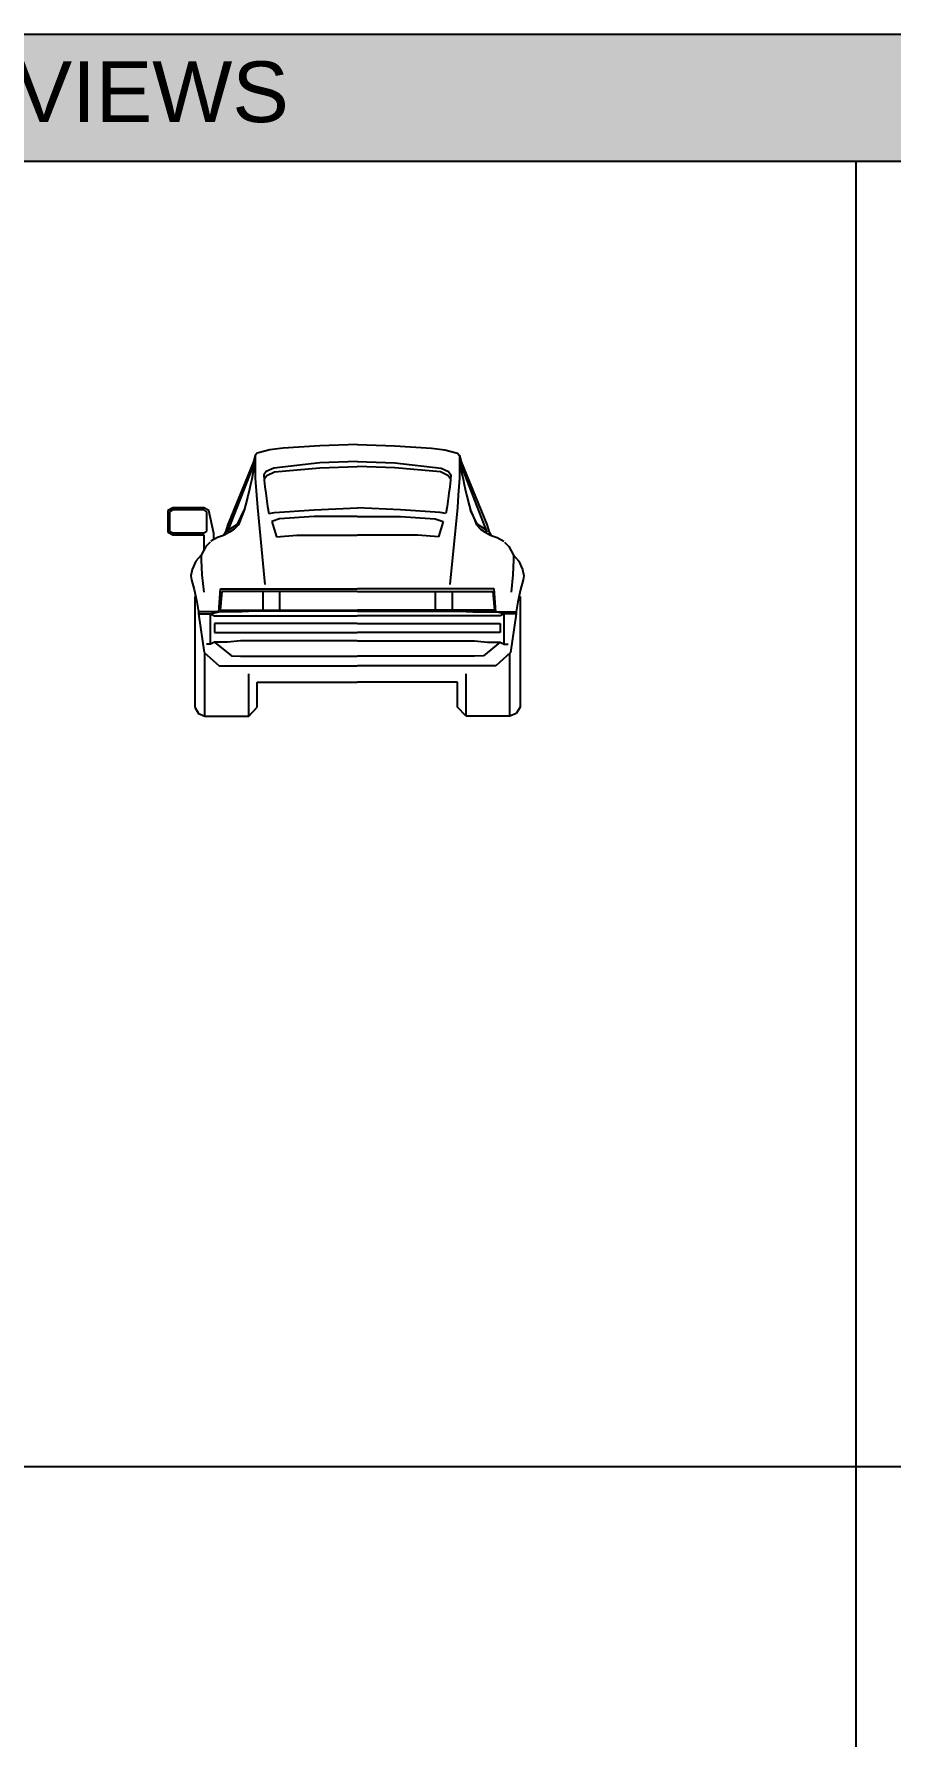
# Model space of a CAD drawing. Header units: millimetres. Extents: x 1343 to 64046, y 44602 to 77982.
# Drawn here: x 34879 to 39113, y 69569 to 77982 of the extents above; entities that cross this region are included whole.
import ezdxf

# ---------------------------------------------------------------- set-up
doc = ezdxf.new("R2010")
doc.units = ezdxf.units.MM
doc.layers.add('www.cad-blocks.net', color=7, linetype='Continuous')
doc.styles.get("Standard").update_dxf_attribs({"font": 'arial.ttf'})

# ---------------------------------------------------------------- blocks, each defined once
blk = doc.blocks.new('A$C477353C1')
for p, q in [((431.5, 1287), (423.5, 1256.1)), ((442.5, 1298.5), (431.5, 1287)), ((431.5, 1287), (431.5, 1222)), ((504.7, 1315.1), (442.5, 1298.5)), ((570.8, 1324), (504.7, 1315.1)), ((752.3, 1335), (570.8, 1324)), ((937, 1341.4), (752.3, 1335)), ((937, 1341.4), (1121.7, 1335)), ((1121.7, 1335), (1303.2, 1324)), ((1303.2, 1324), (1369.3, 1315.1)), ((1369.3, 1315.1), (1431.5, 1298.5)), ((1431.5, 1298.5), (1442.4, 1287)), ((1442.4, 1287), (1442.4, 1222)), ((1442.4, 1287), (1450.5, 1256.1)), ((295, 908.7), (423.2, 1237.1)), ((423.5, 1256.1), (297.1, 946.7)), ((420.2, 1199.1), (414.8, 1170.1)), ((417.4, 1238), (423.5, 1246.6)), ((425.4, 1222.4), (420.2, 1199.1)), ((423.5, 1246.6), (426, 1248.1)), ((426.7, 1237.5), (425.4, 1222.4)), ((426, 1248.1), (426.7, 1237.5)), ((431.5, 1222), (432.8, 1175.5)), ((487.2, 1208.1), (475.7, 1191.3)), ((475.7, 1191.3), (477.2, 1165.6)), ((478.8, 1173.1), (490.4, 1189.3)), ((523.7, 1225.7), (487.2, 1208.1)), ((490.4, 1189.3), (526.9, 1206.9)), ((752.3, 1251.6), (523.7, 1225.7)), ((526.9, 1206.9), (752.3, 1227.4)), ((937, 1258.1), (752.3, 1251.6)), ((752.3, 1227.4), (936.8, 1233.6)), ((937, 1258.1), (1121.7, 1251.6)), ((1121.7, 1227.4), (937.2, 1233.6)), ((1121.7, 1251.6), (1350.3, 1225.7)), ((1347.1, 1206.9), (1121.7, 1227.4)), ((1383.6, 1189.3), (1347.1, 1206.9)), ((1350.3, 1225.7), (1386.8, 1208.1)), ((1395.2, 1173.1), (1383.6, 1189.3)), ((1386.8, 1208.1), (1398.3, 1191.3)), ((1398.3, 1191.3), (1396.8, 1165.6)), ((1442.4, 1222), (1441.1, 1175.5)), ((1448, 1248.1), (1447.3, 1237.5)), ((1447.3, 1237.5), (1448.6, 1222.4)), ((1450.5, 1246.6), (1448, 1248.1)), ((1448.6, 1222.4), (1453.8, 1199.1)), ((1450.5, 1256.1), (1576.9, 946.7)), ((1456.6, 1238), (1450.5, 1246.6)), ((1579, 908.7), (1450.8, 1237.1)), ((1453.8, 1199.1), (1459.2, 1170.1)), ((404.2, 1121.1), (396.5, 1087.2)), ((408.5, 1144), (404.2, 1121.1)), ((414.8, 1170.1), (408.5, 1144)), ((432.8, 1175.5), (438.2, 1091.5)), ((477.2, 1165.6), (480.1, 1132.5)), ((480.1, 1132.5), (484.6, 1101.4)), ((484.6, 1101.4), (493.7, 1036)), ((1389.4, 1101.4), (1380.3, 1036)), ((1393.9, 1132.5), (1389.4, 1101.4)), ((1396.8, 1165.6), (1393.9, 1132.5)), ((1441.1, 1175.5), (1435.7, 1091.5)), ((1459.2, 1170.1), (1465.5, 1144)), ((1465.5, 1144), (1469.8, 1121.1)), ((1469.8, 1121.1), (1477.4, 1087.2)), ((25.3, 1028.8), (0, 1016.1)), ((0, 1016.1), (0, 908.1)), ((25.3, 1019.3), (9.5, 1009.8)), ((9.5, 1009.8), (9.5, 914.5)), ((177.8, 1028.8), (25.3, 1028.8)), ((177.8, 1019.3), (25.3, 1019.3)), ((203.1, 1016.1), (177.8, 1028.8)), ((193.6, 1009.8), (177.8, 1019.3)), ((193.6, 914.5), (193.6, 1009.8)), ((228.6, 901.8), (203.1, 1016.1)), ((344.2, 948), (378.3, 1016.9)), ((378.3, 1016.9), (362.3, 979.1)), ((384.3, 1042), (378.3, 1016.9)), ((396.5, 1087.2), (384.3, 1042)), ((438.2, 1091.5), (442.9, 1031.2)), ((442.9, 1031.2), (480.1, 651)), ((493.7, 1036), (499.9, 1001.2)), ((528.2, 1005.5), (724.4, 1019.5)), ((724.4, 1019.5), (937, 1029)), ((1149.6, 1019.5), (937, 1029)), ((1345.8, 1005.5), (1149.6, 1019.5)), ((1380.3, 1036), (1374.1, 1001.2)), ((1431.1, 1031.2), (1393.9, 651)), ((1435.7, 1091.5), (1431.1, 1031.2)), ((1477.4, 1087.2), (1489.7, 1042)), ((1489.7, 1042), (1495.7, 1016.9)), ((1529.5, 948), (1495.3, 1016.9)), ((1495.7, 1016.9), (1511.7, 979.1)), ((297.1, 946.7), (286, 908.3)), ((298.7, 917.9), (344.2, 948)), ((349.1, 945.6), (327.8, 924.2)), ((362.3, 979.1), (349.1, 945.6)), ((499.9, 1001.2), (528.2, 1005.5)), ((552, 974.6), (513.8, 961)), ((513.8, 961), (536.7, 886)), ((724.4, 986.9), (552, 974.6)), ((936.8, 986.9), (724.4, 986.9)), ((937.2, 986.9), (1149.6, 986.9)), ((1149.6, 986.9), (1322, 974.6)), ((1322, 974.6), (1360.2, 961)), ((1360.2, 961), (1337.3, 886)), ((1374.1, 1001.2), (1345.8, 1005.5)), ((1511.7, 979.1), (1524.9, 945.6)), ((1524.9, 945.6), (1546.1, 924.2)), ((1575, 917.9), (1529.5, 948)), ((1576.9, 946.7), (1588, 908.3)), ((0, 908.1), (25.3, 895.5)), ((9.5, 914.5), (25.3, 905)), ((25.3, 905), (177.8, 905)), ((25.3, 895.5), (177.8, 895.5)), ((177.8, 905), (193.6, 914.5)), ((177.8, 895.5), (177.8, 816.2)), ((209.6, 859.9), (188.4, 838.3)), ((245.7, 882.8), (213.7, 863.6)), ((228.6, 873.3), (228.6, 901.8)), ((275.2, 892.3), (245.7, 882.8)), ((286, 908.3), (275.2, 892.3)), ((282.8, 896), (277, 893.6)), ((305.7, 908.1), (282.8, 896)), ((327.8, 924.2), (305.7, 908.1)), ((536.7, 886), (638.2, 893.8)), ((638.2, 893.8), (936.8, 893.8)), ((1235.8, 893.8), (937.2, 893.8)), ((1337.3, 886), (1235.8, 893.8)), ((1546.1, 924.2), (1568.3, 908.1)), ((1568.3, 908.1), (1591.2, 896)), ((1588, 908.3), (1598.8, 892.3)), ((1591.2, 896), (1597, 893.6)), ((1598.8, 892.3), (1628.2, 882.8)), ((1628.2, 882.8), (1660.3, 863.6)), ((1664.4, 859.9), (1685.6, 838.3)), ((139.6, 765.7), (120.6, 724)), ((165.3, 795.3), (139.6, 765.7)), ((188.4, 838.3), (165.3, 795.3)), ((165.3, 795.3), (165.3, 772.6)), ((165.3, 772.6), (168.5, 698.3)), ((1685.6, 838.3), (1708.7, 795.3)), ((1708.7, 772.6), (1705.5, 698.3)), ((1708.7, 795.3), (1708.7, 772.6)), ((1708.7, 795.3), (1734.4, 765.7)), ((1734.4, 765.7), (1753.4, 724)), ((120.6, 724), (114.3, 692.2)), ((114.3, 692.2), (117.5, 673.2)), ((117.5, 673.2), (130.1, 625.5)), ((168.5, 698.3), (177.8, 613.1)), ((1705.5, 698.3), (1696.2, 613.1)), ((1756.5, 673.2), (1743.9, 625.5)), ((1753.4, 724), (1759.7, 692.2)), ((1759.7, 692.2), (1756.5, 673.2)), ((130.1, 625.5), (143.7, 565.2)), ((133.3, 591.6), (133.3, 44.5)), ((252.4, 514.4), (261.2, 628.7)), ((267.5, 616), (259.5, 523.9)), ((261.2, 628.7), (936.8, 628.7)), ((936.8, 616), (267.5, 616)), ((469.3, 616), (469.3, 523.9)), ((552.7, 616), (552.7, 523.9)), ((1612.8, 628.7), (937.2, 628.7)), ((937.2, 616), (1606.5, 616)), ((1321.3, 616), (1321.3, 523.9)), ((1405.1, 616), (1405.1, 523.9)), ((1606.5, 616), (1614.5, 523.9)), ((1621.5, 514.4), (1612.8, 628.7)), ((1743.9, 625.5), (1730.3, 565.2)), ((1740.7, 591.6), (1740.7, 44.5)), ((143.7, 565.2), (151.5, 514.4)), ((252.4, 514.4), (151.5, 514.4)), ((151.5, 514.4), (151.9, 504.9)), ((151.9, 504.9), (179.7, 314.3)), ((155.8, 504.9), (212, 504.9)), ((212, 504.9), (252.4, 514.4)), ((212, 355.6), (212, 504.9)), ((212, 504.9), (231.8, 495.4)), ((326.7, 514.4), (252.4, 514.4)), ((259.5, 523.9), (936.8, 523.9)), ((366.8, 514.4), (326.7, 514.4)), ((433.8, 517.6), (366.8, 514.4)), ((936.8, 517.6), (433.8, 517.6)), ((1614.5, 523.9), (937.2, 523.9)), ((937.2, 517.6), (1440.2, 517.6)), ((1440.2, 517.6), (1507.2, 514.4)), ((1507.2, 514.4), (1547.3, 514.4)), ((1547.3, 514.4), (1621.5, 514.4)), ((1661.9, 504.9), (1621.5, 514.4)), ((1621.5, 514.4), (1722.4, 514.4)), ((1661.9, 504.9), (1642.2, 495.4)), ((1661.9, 355.6), (1661.9, 504.9)), ((1718.2, 504.9), (1661.9, 504.9)), ((1722.1, 504.9), (1694.3, 314.3)), ((1722.4, 514.4), (1722.1, 504.9)), ((1730.3, 565.2), (1722.4, 514.4)), ((231.8, 495.4), (936.8, 495.4)), ((936.4, 457.2), (231.8, 457.2)), ((231.8, 457.2), (231.8, 412.7)), ((1642.2, 495.4), (937.2, 495.4)), ((937.6, 457.2), (1642.2, 457.2)), ((1642.2, 457.2), (1642.2, 412.7)), ((212, 355.6), (191.6, 355.6)), ((231.8, 365.1), (212, 355.6)), ((231.8, 412.7), (936.4, 412.7)), ((231.8, 365.1), (314.4, 298.4)), ((262.5, 365.1), (231.8, 365.1)), ((294.7, 365.1), (262.5, 365.1)), ((358.9, 371.4), (294.7, 365.1)), ((936.8, 371.2), (358.9, 371.4)), ((937.2, 371.2), (1515.1, 371.4)), ((1642.2, 412.7), (937.6, 412.7)), ((1515.1, 371.4), (1579.3, 365.1)), ((1642.2, 365.1), (1559.5, 298.4)), ((1579.3, 365.1), (1611.5, 365.1)), ((1611.5, 365.1), (1642.2, 365.1)), ((1642.2, 365.1), (1661.9, 355.6)), ((1661.9, 355.6), (1682.4, 355.6)), ((179.7, 314.3), (253.6, 247.6)), ((184.1, 0), (184.1, 310.2)), ((314.4, 298.4), (358.8, 295.3)), ((358.8, 295.3), (936.8, 295.3)), ((1515.2, 295.3), (937.2, 295.3)), ((1559.5, 298.4), (1515.2, 295.3)), ((1694.3, 314.3), (1620.4, 247.6)), ((1689.9, 0), (1689.9, 310.2)), ((253.6, 247.6), (936.8, 247.6)), ((400.1, 0), (400.1, 209.4)), ((441.4, 44.5), (441.6, 168.3)), ((441.6, 168.3), (936.8, 168.3)), ((1620.4, 247.6), (937.2, 247.6)), ((1432.4, 168.3), (937.2, 168.3)), ((1432.6, 44.5), (1432.4, 168.3)), ((1473.9, 0), (1473.9, 209.4)), ((133.3, 44.5), (152.3, 12.7)), ((152.3, 12.7), (184.1, 0)), ((184.1, 0), (400.1, 0)), ((400.1, 0), (441.4, 44.5)), ((1473.9, 0), (1432.6, 44.5)), ((1689.9, 0), (1473.9, 0)), ((1721.7, 12.7), (1689.9, 0)), ((1740.7, 44.5), (1721.7, 12.7))]:
    blk.add_line(p, q)
blk = doc.blocks.new('A$C07B5667F')
blk.add_blockref('A$C477353C1', (0, 0))
blk = doc.blocks.new('FORMAT')
at = {"layer": 'www.cad-blocks.net', "true_color": 0x546d8e}
h = blk.add_hatch(color=155, dxfattribs=at)
h.set_gradient(color1=(68, 68, 68), color2=(84, 109, 142), tint=1)
h.paths.add_polyline_path([(3580.5, 77982.4), (3580.5, 77353.6), (64045.9, 77353.6), (64045.9, 77982.4)])
at = {"layer": 'www.cad-blocks.net', "color": 155, "true_color": 0x546d8e}
for p, q in [((3580.5, 77982.4), (64045.9, 77982.4)), ((3580.5, 77353.6), (64045.9, 77353.6)), ((3580.5, 77353.6), (64045.9, 77353.6)), ((38940, 77353.6), (38940, 44989.9)), ((64045.9, 70902.8), (3580.5, 70902.8))]:
    blk.add_line(p, q, dxfattribs=at)
at = {"layer": 'www.cad-blocks.net', "insert": (31085.3, 77847.1), "char_height": 300, "attachment_point": 1}
blk.add_mtext_dynamic_manual_height_columns('{\\C255;\\c16777215;CARS COMPLETE VIEWS}', width=25984.467, gutter_width=12.5, heights=[0], dxfattribs=at)

msp = doc.modelspace()

# ---------------------------------------------------------------- block references
msp.add_blockref('A$C07B5667F', (35539.5, 74612.5))
at = {"layer": 'www.cad-blocks.net'}
msp.add_blockref('FORMAT', (0, 0), dxfattribs=at)

doc.saveas('drawing.dxf')
